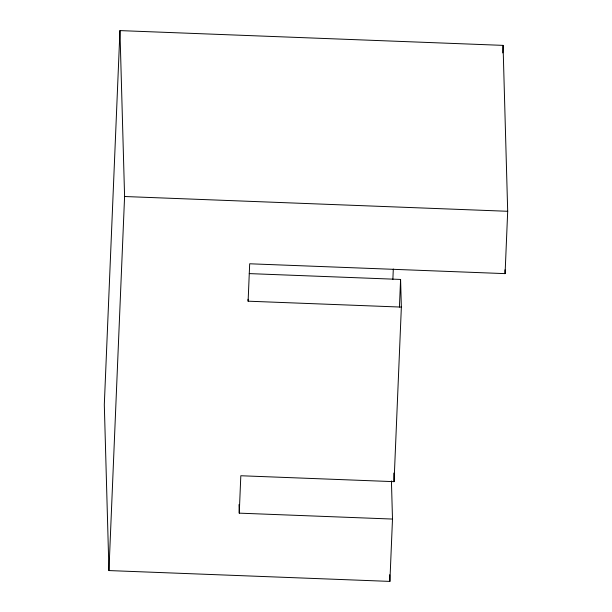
<?xml version="1.0" encoding="UTF-8"?>
<svg xmlns="http://www.w3.org/2000/svg" width="612" height="612" viewBox="0 0 612 612"><rect width="100%" height="100%" fill="white"/><g stroke="black" fill="none" stroke-linecap="round" stroke-linejoin="round"><path stroke-width="0.92" d="M392.491 519.06L239.254 513.147L240.814 475.746L394.059 481.652L401.357 307.094L248.12 301.188L249.681 263.78L505.084 273.625L507.692 211.285L503.056 45.372L119.952 30.6L104.308 404.654L108.944 570.568L389.89 581.4L392.491 519.06L391.428 480.917M108.944 570.568L124.588 196.513L119.952 30.6M392.866 279.477L393.309 268.989M399.429 307.102L400.585 279.439L249.245 273.602M502.735 52.923L503.056 45.372M124.588 196.513L507.692 211.285M504.977 269.815L505.084 273.625M400.585 279.439L401.357 307.094M393.822 473.068L394.059 481.652M389.699 574.722L389.89 581.4M248.067 299.276L248.12 301.188M239.017 504.571L239.254 513.147"/></g></svg>
